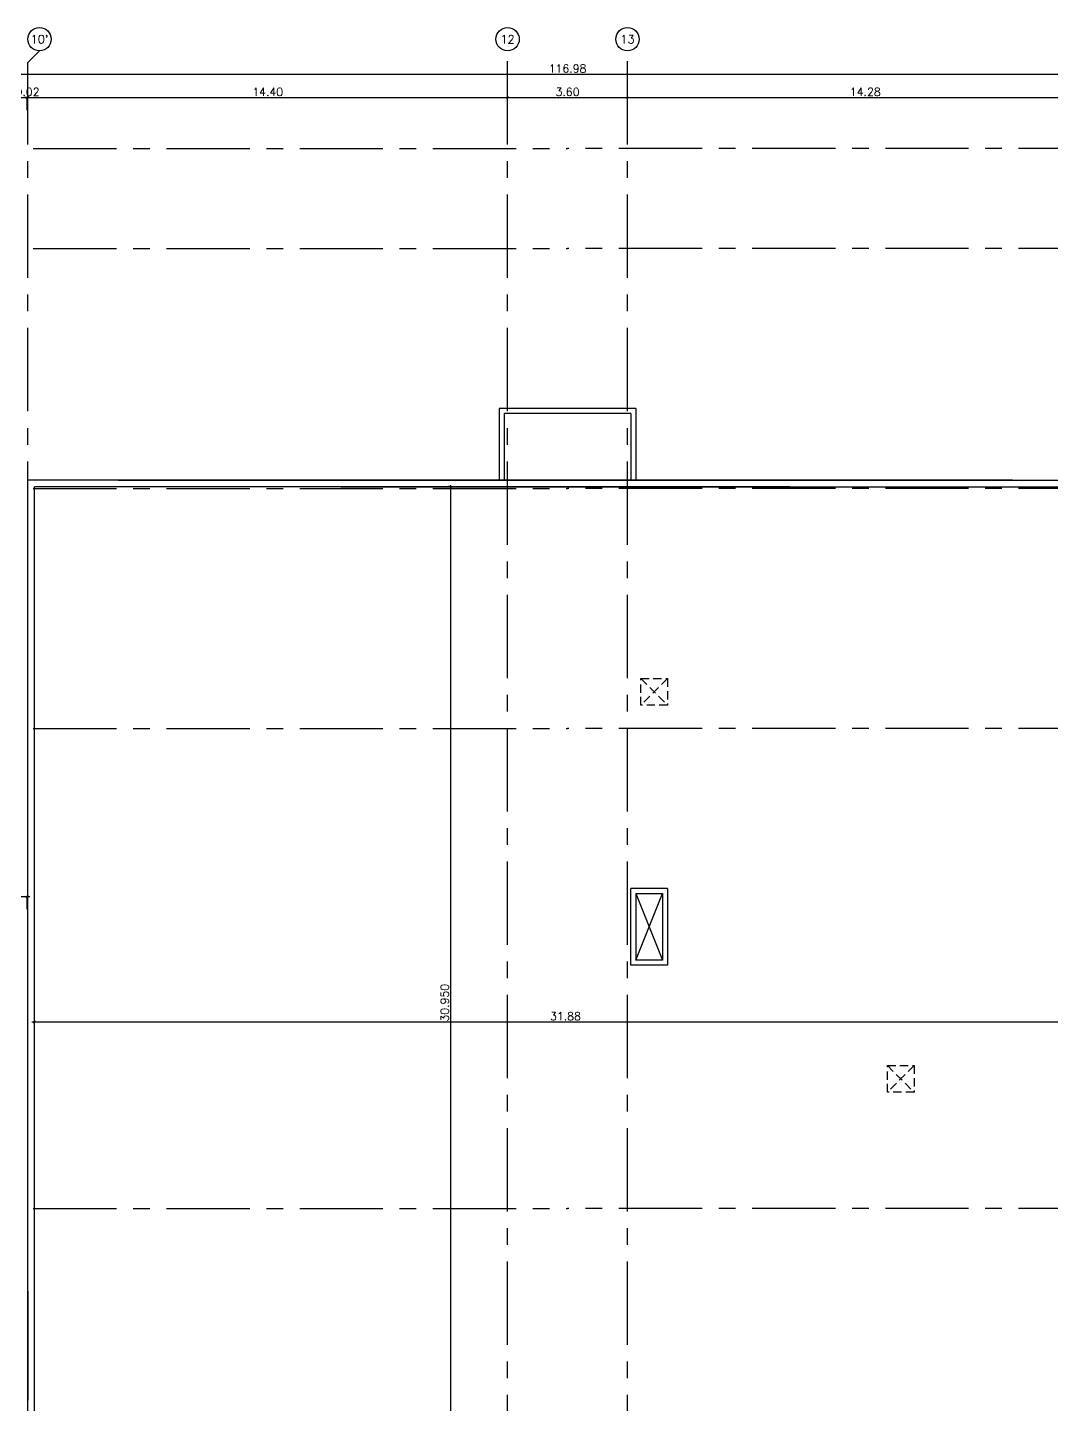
# Model space of a CAD drawing. Extents: x 88808 to 89103, y 39918 to 40001.
# Drawn here: x 89018.2 to 89048.94, y 39959.82 to 40001.13 of the extents above; entities that cross this region are included whole.
import ezdxf
from ezdxf.enums import TextEntityAlignment as Align

# ---------------------------------------------------------------- set-up
doc = ezdxf.new("R2010")
doc.units = 0
doc.header["$MEASUREMENT"] = 0
doc.header["$PDMODE"] = 34
doc.linetypes.add('CENTERX2', pattern=[4, 2.5, -0.5, 0.5, -0.5])
doc.linetypes.add('HIDDEN', pattern=[0.375, 0.25, -0.125])
doc.layers.get('0').update_dxf_attribs({"linetype": 'CONTINUOUS'})
doc.layers.get('DEFPOINTS').update_dxf_attribs({"linetype": 'CONTINUOUS'})
for name, color, linetype in [('AX', 6, 'CONTINUOUS'), ('AX-CR', 2, 'CONTINUOUS'), ('AX-DIM', 4, 'CONTINUOUS'), ('AX-TXT', 2, 'CONTINUOUS'), ('AXES', 11, 'CENTERX2'), ('EJ', 9, 'CONTINUOUS'), ('PROJ-L', 3, 'CONTINUOUS'), ('ROOF', 2, 'CONTINUOUS'), ('SHAFT', 4, 'CONTINUOUS'), ('WALL', 2, 'CONTINUOUS')]:
    doc.layers.add(name, color=color, linetype=linetype)
doc.styles.add('ROMANS', font='ROMANS.shx')
doc.dimstyles.new('DIM-OUT', dxfattribs={"dimscale": 0, "dimtxt": 0.24, "dimasz": 0.08, "dimexe": 0.02, "dimexo": 0.02, "dimgap": 0.05, "dimtad": 1, "dimzin": 0, "dimdsep": 46, "dimtxsty": 'ROMANS', "dimblk1": 'ARCHTICK', "dimblk2": 'ARCHTICK', "dimsah": 1, "dimcen": 0.01, "dimdle": 0.08, "dimclrd": 4, "dimclre": 4, "dimclrt": 2, "dimadec": 0, "dimazin": 0, "dimtp": 2, "dimtm": 2, "dimtfac": 0.114286, "dimtix": 1, "dimtmove": 2, "dimatfit": 3, "dimldrblk": 'ARCHTICK', "dimfxl": 0, "dimtolj": 1, "dimtzin": 0, "dimarcsym": 0})
doc.dimstyles.new('STANDARD in', dxfattribs={"dimtxt": 0.24, "dimasz": 0.1, "dimexe": 0.07, "dimexo": 0.07, "dimgap": 0.05, "dimtad": 1, "dimdec": 3, "dimzin": 0, "dimdsep": 46, "dimtxsty": 'ROMANS', "dimblk": 'ARCHTICK', "dimcen": 0.05, "dimdle": 0.05, "dimclrd": 4, "dimclre": 4, "dimclrt": 2, "dimadec": 0, "dimazin": 0, "dimtfac": 1, "dimtdec": 3, "dimtmove": 2, "dimatfit": 3, "dimfxl": 0, "dimtolj": 1, "dimtzin": 0, "dimarcsym": 0})

# ---------------------------------------------------------------- blocks, each defined once
blk = doc.blocks.new('_ARCHTICK')
at = {"color": 0, "linetype": 'ByBlock', "const_width": 0.15}
blk.add_lwpolyline([(-0.5, -0.5), (0.5, 0.5)], dxfattribs=at)
blk = doc.blocks.new('*D328')
at = {"layer": 'AX-DIM', "color": 4, "linetype": 'Continuous', "lineweight": -2}
for p, q in [((89032.24, 39987.35), (89030.825, 39987.35)), ((89030.895, 39987.4), (89030.895, 39956.35)), ((89031.743, 39956.4), (89030.825, 39956.4))]:
    blk.add_line(p, q, dxfattribs=at)
at = {"layer": 'DEFPOINTS', "color": 0, "linetype": 'Continuous'}
for p in [(89032.31, 39987.35), (89030.895, 39956.4), (89031.813, 39956.4)]:
    blk.add_point(p, dxfattribs=at)
at = {"layer": 'AX-DIM', "color": 4, "linetype": 'Continuous', "lineweight": -2, "xscale": 0.1, "yscale": 0.1, "zscale": 0.1}
for p, rotation in [((89030.895, 39987.35), 90), ((89030.895, 39956.4), 270)]:
    blk.add_blockref('_ARCHTICK', p, dxfattribs=dict(at, rotation=rotation))
at = {"layer": 'AX-DIM', "color": 2, "linetype": 'Continuous', "insert": (89030.725, 39971.875), "char_height": 0.24, "attachment_point": 5, "rotation": 90, "style": 'ROMANS'}
blk.add_mtext('\\A1;30.950', dxfattribs=at)
blk = doc.blocks.new('*D347')
at = {"layer": 'AX-DIM', "color": 4, "lineweight": -2}
for p, q in [((89018.331, 39971.3), (89050.367, 39971.3)), ((89018.411, 39970.92), (89018.411, 39971.32)), ((89050.287, 39970.92), (89050.287, 39971.32))]:
    blk.add_line(p, q, dxfattribs=at)
at = {"layer": 'DEFPOINTS', "color": 0}
for p in [(89050.287, 39971.3), (89018.411, 39970.9), (89050.287, 39970.9)]:
    blk.add_point(p, dxfattribs=at)
at = {"layer": 'AX-DIM', "color": 4, "lineweight": -2, "xscale": 0.08, "yscale": 0.08, "zscale": 0.08, "rotation": 180}
blk.add_blockref('_ARCHTICK', (89018.411, 39971.3), dxfattribs=at)
at = {"layer": 'AX-DIM', "color": 4, "lineweight": -2, "xscale": 0.08, "yscale": 0.08, "zscale": 0.08}
blk.add_blockref('_ARCHTICK', (89050.287, 39971.3), dxfattribs=at)
at = {"layer": 'AX-DIM', "color": 2, "insert": (89034.349, 39971.47), "char_height": 0.24, "attachment_point": 5, "style": 'ROMANS'}
blk.add_mtext('\\A1;31.88', dxfattribs=at)
blk = doc.blocks.new('*D348')
at = {"layer": 'AX-DIM', "color": 4, "lineweight": -2}
for p, q in [((89008.591, 39974.678), (89008.591, 39975.078)), ((89018.191, 39974.678), (89018.191, 39975.078)), ((89008.511, 39975.058), (89018.271, 39975.058))]:
    blk.add_line(p, q, dxfattribs=at)
at = {"layer": 'DEFPOINTS', "color": 0}
for p in [(89008.591, 39974.658), (89018.191, 39975.058), (89018.191, 39974.658)]:
    blk.add_point(p, dxfattribs=at)
at = {"layer": 'AX-DIM', "color": 4, "lineweight": -2, "xscale": 0.08, "yscale": 0.08, "zscale": 0.08, "rotation": 180}
blk.add_blockref('_ARCHTICK', (89008.591, 39975.058), dxfattribs=at)
at = {"layer": 'AX-DIM', "color": 4, "lineweight": -2, "xscale": 0.08, "yscale": 0.08, "zscale": 0.08}
blk.add_blockref('_ARCHTICK', (89018.191, 39975.058), dxfattribs=at)
at = {"layer": 'AX-DIM', "color": 2, "insert": (89013.391, 39975.228), "char_height": 0.24, "attachment_point": 5, "style": 'ROMANS'}
blk.add_mtext('\\A1;9.60', dxfattribs=at)
blk = doc.blocks.new('*D353')
at = {"layer": 'AX-DIM', "color": 4, "lineweight": -2}
for p, q in [((89032.531, 39999.028), (89036.291, 39999.028)), ((89032.611, 39998.648), (89032.611, 39999.048)), ((89036.211, 39998.648), (89036.211, 39999.048))]:
    blk.add_line(p, q, dxfattribs=at)
at = {"layer": 'DEFPOINTS', "color": 0}
for p in [(89036.211, 39999.028), (89032.611, 39998.628), (89036.211, 39998.628)]:
    blk.add_point(p, dxfattribs=at)
at = {"layer": 'AX-DIM', "color": 4, "lineweight": -2, "xscale": 0.08, "yscale": 0.08, "zscale": 0.08, "rotation": 180}
blk.add_blockref('_ARCHTICK', (89032.611, 39999.028), dxfattribs=at)
at = {"layer": 'AX-DIM', "color": 4, "lineweight": -2, "xscale": 0.08, "yscale": 0.08, "zscale": 0.08}
blk.add_blockref('_ARCHTICK', (89036.211, 39999.028), dxfattribs=at)
at = {"layer": 'AX-DIM', "color": 2, "insert": (89034.411, 39999.198), "char_height": 0.24, "attachment_point": 5, "style": 'ROMANS'}
blk.add_mtext('\\A1;3.60', dxfattribs=at)
blk = doc.blocks.new('*D354')
at = {"layer": 'AX-DIM', "color": 4, "lineweight": -2}
for p, q in [((89032.531, 39999.028), (89036.291, 39999.028)), ((89032.611, 39998.648), (89032.611, 39999.048)), ((89036.211, 39998.648), (89036.211, 39999.048))]:
    blk.add_line(p, q, dxfattribs=at)
at = {"layer": 'DEFPOINTS', "color": 0}
for p in [(89036.211, 39999.028), (89032.611, 39998.628), (89036.211, 39998.628)]:
    blk.add_point(p, dxfattribs=at)
at = {"layer": 'AX-DIM', "color": 4, "lineweight": -2, "xscale": 0.08, "yscale": 0.08, "zscale": 0.08, "rotation": 180}
blk.add_blockref('_ARCHTICK', (89032.611, 39999.028), dxfattribs=at)
at = {"layer": 'AX-DIM', "color": 4, "lineweight": -2, "xscale": 0.08, "yscale": 0.08, "zscale": 0.08}
blk.add_blockref('_ARCHTICK', (89036.211, 39999.028), dxfattribs=at)
at = {"layer": 'AX-DIM', "color": 2, "insert": (89034.411, 39999.198), "char_height": 0.24, "attachment_point": 5, "style": 'ROMANS'}
blk.add_mtext('\\A1;3.60', dxfattribs=at)
blk = doc.blocks.new('AXU')
at = {"layer": 'AX-CR'}
blk.add_circle((0, 350), 350, dxfattribs=at)
at = {"layer": 'AX-TXT', "style": 'ROMANS'}
blk.add_attdef('AX', text='', height=250, dxfattribs=at).set_placement((0, 350), align=Align.MIDDLE)
blk = doc.blocks.new('*D355')
at = {"layer": 'AX-DIM', "color": 4, "lineweight": -2}
for p, q in [((89018.191, 39999.028), (89018.111, 39999.028)), ((89018.191, 39998.648), (89018.191, 39999.048)), ((89018.191, 39999.028), (89018.211, 39999.028)), ((89018.211, 39998.648), (89018.211, 39999.048)), ((89018.211, 39999.028), (89018.291, 39999.028))]:
    blk.add_line(p, q, dxfattribs=at)
at = {"layer": 'DEFPOINTS', "color": 0}
for p in [(89018.211, 39999.028), (89018.191, 39998.628), (89018.211, 39998.628)]:
    blk.add_point(p, dxfattribs=at)
at = {"layer": 'AX-DIM', "color": 4, "lineweight": -2, "xscale": 0.08, "yscale": 0.08, "zscale": 0.08}
blk.add_blockref('_ARCHTICK', (89018.191, 39999.028), dxfattribs=at)
at = {"layer": 'AX-DIM', "color": 4, "lineweight": -2, "xscale": 0.08, "yscale": 0.08, "zscale": 0.08, "rotation": 180}
blk.add_blockref('_ARCHTICK', (89018.211, 39999.028), dxfattribs=at)
at = {"layer": 'AX-DIM', "color": 2, "insert": (89018.201, 39999.198), "char_height": 0.24, "attachment_point": 5, "style": 'ROMANS'}
blk.add_mtext('\\A1;0.02', dxfattribs=at)
blk = doc.blocks.new('*D356')
at = {"layer": 'AX-DIM', "color": 4, "lineweight": -2}
for p, q in [((89018.131, 39999.028), (89032.691, 39999.028)), ((89018.211, 39998.648), (89018.211, 39999.048)), ((89032.611, 39998.648), (89032.611, 39999.048))]:
    blk.add_line(p, q, dxfattribs=at)
at = {"layer": 'DEFPOINTS', "color": 0}
for p in [(89032.611, 39999.028), (89018.211, 39998.628), (89032.611, 39998.628)]:
    blk.add_point(p, dxfattribs=at)
at = {"layer": 'AX-DIM', "color": 4, "lineweight": -2, "xscale": 0.08, "yscale": 0.08, "zscale": 0.08, "rotation": 180}
blk.add_blockref('_ARCHTICK', (89018.211, 39999.028), dxfattribs=at)
at = {"layer": 'AX-DIM', "color": 4, "lineweight": -2, "xscale": 0.08, "yscale": 0.08, "zscale": 0.08}
blk.add_blockref('_ARCHTICK', (89032.611, 39999.028), dxfattribs=at)
at = {"layer": 'AX-DIM', "color": 2, "insert": (89025.411, 39999.198), "char_height": 0.24, "attachment_point": 5, "style": 'ROMANS'}
blk.add_mtext('\\A1;14.40', dxfattribs=at)
blk = doc.blocks.new('*D358')
at = {"layer": 'AX-DIM', "color": 4, "lineweight": -2}
for p, q in [((89008.511, 39999.028), (89018.271, 39999.028)), ((89008.591, 39998.648), (89008.591, 39999.048)), ((89018.191, 39998.648), (89018.191, 39999.048))]:
    blk.add_line(p, q, dxfattribs=at)
at = {"layer": 'DEFPOINTS', "color": 0}
for p in [(89018.191, 39999.028), (89008.591, 39998.628), (89018.191, 39998.628)]:
    blk.add_point(p, dxfattribs=at)
at = {"layer": 'AX-DIM', "color": 4, "lineweight": -2, "xscale": 0.08, "yscale": 0.08, "zscale": 0.08, "rotation": 180}
blk.add_blockref('_ARCHTICK', (89008.591, 39999.028), dxfattribs=at)
at = {"layer": 'AX-DIM', "color": 4, "lineweight": -2, "xscale": 0.08, "yscale": 0.08, "zscale": 0.08}
blk.add_blockref('_ARCHTICK', (89018.191, 39999.028), dxfattribs=at)
at = {"layer": 'AX-DIM', "color": 2, "insert": (89013.391, 39999.198), "char_height": 0.24, "attachment_point": 5, "style": 'ROMANS'}
blk.add_mtext('\\A1;9.60', dxfattribs=at)
blk = doc.blocks.new('*D400')
at = {"layer": 'AX-DIM', "color": 4, "lineweight": -2}
for p, q in [((89036.131, 39999.028), (89050.567, 39999.028)), ((89036.211, 39998.648), (89036.211, 39999.048)), ((89050.487, 39998.648), (89050.487, 39999.048))]:
    blk.add_line(p, q, dxfattribs=at)
at = {"layer": 'DEFPOINTS', "color": 0}
for p in [(89050.487, 39999.028), (89036.211, 39998.628), (89050.487, 39998.628)]:
    blk.add_point(p, dxfattribs=at)
at = {"layer": 'AX-DIM', "color": 4, "lineweight": -2, "xscale": 0.08, "yscale": 0.08, "zscale": 0.08, "rotation": 180}
blk.add_blockref('_ARCHTICK', (89036.211, 39999.028), dxfattribs=at)
at = {"layer": 'AX-DIM', "color": 4, "lineweight": -2, "xscale": 0.08, "yscale": 0.08, "zscale": 0.08}
blk.add_blockref('_ARCHTICK', (89050.487, 39999.028), dxfattribs=at)
at = {"layer": 'AX-DIM', "color": 2, "insert": (89043.349, 39999.198), "char_height": 0.24, "attachment_point": 5, "style": 'ROMANS'}
blk.add_mtext('\\A1;14.28', dxfattribs=at)
blk = doc.blocks.new('*D401')
at = {"layer": 'AX-DIM', "color": 4, "lineweight": -2}
for p, q in [((89032.531, 39999.028), (89036.291, 39999.028)), ((89032.611, 39998.648), (89032.611, 39999.048)), ((89036.211, 39998.648), (89036.211, 39999.048))]:
    blk.add_line(p, q, dxfattribs=at)
at = {"layer": 'DEFPOINTS', "color": 0}
for p in [(89036.211, 39999.028), (89032.611, 39998.628), (89036.211, 39998.628)]:
    blk.add_point(p, dxfattribs=at)
at = {"layer": 'AX-DIM', "color": 4, "lineweight": -2, "xscale": 0.08, "yscale": 0.08, "zscale": 0.08, "rotation": 180}
blk.add_blockref('_ARCHTICK', (89032.611, 39999.028), dxfattribs=at)
at = {"layer": 'AX-DIM', "color": 4, "lineweight": -2, "xscale": 0.08, "yscale": 0.08, "zscale": 0.08}
blk.add_blockref('_ARCHTICK', (89036.211, 39999.028), dxfattribs=at)
at = {"layer": 'AX-DIM', "color": 2, "insert": (89034.411, 39999.198), "char_height": 0.24, "attachment_point": 5, "style": 'ROMANS'}
blk.add_mtext('\\A1;3.60', dxfattribs=at)
blk = doc.blocks.new('*D405')
at = {"layer": 'AX-DIM', "color": 4, "lineweight": -2}
for p, q in [((88975.841, 39999.728), (89092.981, 39999.728)), ((88975.921, 39999.348), (88975.921, 39999.748)), ((89092.901, 39987.57), (89092.901, 39999.748))]:
    blk.add_line(p, q, dxfattribs=at)
at = {"layer": 'DEFPOINTS', "color": 0}
for p in [(89092.901, 39999.728), (88975.921, 39999.328), (89092.901, 39987.55)]:
    blk.add_point(p, dxfattribs=at)
at = {"layer": 'AX-DIM', "color": 4, "lineweight": -2, "xscale": 0.08, "yscale": 0.08, "zscale": 0.08, "rotation": 180}
blk.add_blockref('_ARCHTICK', (88975.921, 39999.728), dxfattribs=at)
at = {"layer": 'AX-DIM', "color": 4, "lineweight": -2, "xscale": 0.08, "yscale": 0.08, "zscale": 0.08}
blk.add_blockref('_ARCHTICK', (89092.901, 39999.728), dxfattribs=at)
at = {"layer": 'AX-DIM', "color": 2, "insert": (89034.411, 39999.898), "char_height": 0.24, "attachment_point": 5, "style": 'ROMANS'}
blk.add_mtext('\\A1;116.98', dxfattribs=at)
blk = doc.blocks.new('*D406')
at = {"layer": 'AX-DIM', "color": 4, "lineweight": -2}
for p, q in [((89032.531, 39999.028), (89036.291, 39999.028)), ((89032.611, 39998.648), (89032.611, 39999.048)), ((89036.211, 39998.648), (89036.211, 39999.048))]:
    blk.add_line(p, q, dxfattribs=at)
at = {"layer": 'DEFPOINTS', "color": 0}
for p in [(89036.211, 39999.028), (89032.611, 39998.628), (89036.211, 39998.628)]:
    blk.add_point(p, dxfattribs=at)
at = {"layer": 'AX-DIM', "color": 4, "lineweight": -2, "xscale": 0.08, "yscale": 0.08, "zscale": 0.08, "rotation": 180}
blk.add_blockref('_ARCHTICK', (89032.611, 39999.028), dxfattribs=at)
at = {"layer": 'AX-DIM', "color": 4, "lineweight": -2, "xscale": 0.08, "yscale": 0.08, "zscale": 0.08}
blk.add_blockref('_ARCHTICK', (89036.211, 39999.028), dxfattribs=at)
at = {"layer": 'AX-DIM', "color": 2, "insert": (89034.411, 39999.198), "char_height": 0.24, "attachment_point": 5, "style": 'ROMANS'}
blk.add_mtext('\\A1;3.60', dxfattribs=at)

msp = doc.modelspace()

# ---------------------------------------------------------------- linework, layer by layer
at = {"layer": 'AX-DIM'}
for p, q in [((89034.3313, 39999.7279), (89037.6755, 39999.7279)), ((89036.2113, 39999.0279), (89037.6755, 39999.0279))]:
    msp.add_line(p, q, dxfattribs=at)
at = {"layer": 'AXES'}
for p, q in [((89018.2113, 40000.0779), (89018.5613, 40000.4279)), ((89032.6113, 39921.6153), (89032.6113, 40000.4279)), ((89036.2113, 39921.6153), (89036.2113, 40000.4279)), ((89018.2113, 39921.6153), (89018.2113, 40000.0779)), ((88966.3713, 39997.4996), (89034.4113, 39997.4996)), ((89102.4513, 39997.4996), (89034.4113, 39997.4996)), ((88966.3713, 39994.4996), (89034.4113, 39994.4996)), ((89102.4513, 39994.4996), (89034.4113, 39994.4996)), ((88966.3713, 39987.2996), (89034.4113, 39987.2996)), ((89102.4513, 39987.2996), (89034.4113, 39987.2996)), ((88966.3713, 39980.0996), (89034.4113, 39980.0996)), ((89102.4513, 39980.0996), (89034.4113, 39980.0996)), ((88966.3713, 39965.6996), (89034.4113, 39965.6996)), ((89102.4513, 39965.6996), (89034.4113, 39965.6996))]:
    msp.add_line(p, q, dxfattribs=at)
at = {"layer": 'EJ'}
for p, q in [((89018.2113, 39929.2341), (89018.2113, 39987.5496)), ((89018.2113, 39928.2296), (89018.2113, 39987.5496)), ((89018.2113, 39977.4996), (89018.2113, 39979.7496)), ((89018.2113, 39965.9496), (89018.2113, 39977.4996))]:
    msp.add_line(p, q, dxfattribs=at)
at = {"layer": 'EJ', "color": 8}
for p, q in [((89018.2113, 39959.9996), (89018.2113, 39965.2496)), ((89018.2113, 39963.2246), (89018.2113, 39959.9496))]:
    msp.add_line(p, q, dxfattribs=at)
at = {"layer": 'PROJ-L', "linetype": 'Continuous'}
for p, q in [((89032.3613, 39989.6996), (89032.3613, 39987.5496)), ((89036.4613, 39989.6996), (89032.3613, 39989.6996)), ((89036.4613, 39989.6996), (89032.3613, 39989.6996)), ((89032.3613, 39989.6996), (89032.3613, 39987.5496)), ((89032.5113, 39989.5496), (89032.5113, 39987.5496)), ((89036.3113, 39989.5496), (89032.5113, 39989.5496)), ((89036.3113, 39989.5496), (89032.5113, 39989.5496)), ((89032.5113, 39989.5496), (89032.5113, 39987.5496)), ((89036.3113, 39989.5496), (89036.3113, 39987.5496)), ((89036.3113, 39989.5496), (89036.3113, 39987.5496)), ((89036.4613, 39989.6996), (89036.4613, 39987.5496)), ((89036.4613, 39989.6996), (89036.4613, 39987.5496))]:
    msp.add_line(p, q, dxfattribs=at)
at = {"layer": 'ROOF'}
for p, q in [((89047.766, 39987.5496), (89018.2113, 39987.5496)), ((89020.9324, 39987.5496), (89051.6521, 39987.5496)), ((89041.091, 39987.3496), (89018.4113, 39987.3496)), ((89018.4113, 39929.2341), (89018.4113, 39987.3496)), ((89027.6074, 39987.3496), (89050.2871, 39987.3496))]:
    msp.add_line(p, q, dxfattribs=at)
at = {"layer": 'SHAFT', "linetype": 'HIDDEN'}
for p, q in [((89037.4113, 39981.5996), (89036.6113, 39980.7996)), ((89036.6113, 39981.5996), (89037.4113, 39980.7996)), ((89044.8113, 39969.9896), (89044.0113, 39969.1896)), ((89044.0113, 39969.9896), (89044.8113, 39969.1896))]:
    msp.add_line(p, q, dxfattribs=at)
at = {"layer": 'SHAFT'}
for p, q in [((89036.4613, 39975.1496), (89037.2613, 39973.1496)), ((89036.4613, 39973.1496), (89037.2613, 39975.1496))]:
    msp.add_line(p, q, dxfattribs=at)
at = {"layer": 'SHAFT', "linetype": 'HIDDEN'}
for points in [[(89036.6113, 39981.5996), (89037.4113, 39981.5996), (89037.4113, 39980.7996), (89036.6113, 39980.7996)], [(89044.0113, 39969.9896), (89044.8113, 39969.9896), (89044.8113, 39969.1896), (89044.0113, 39969.1896)]]:
    msp.add_lwpolyline(points, close=True, dxfattribs=at)
at = {"layer": 'WALL'}
for p, q in [((89036.3113, 39972.9996), (89036.3113, 39975.2996)), ((89037.4113, 39975.2996), (89036.3113, 39975.2996)), ((89036.4613, 39975.1496), (89037.2613, 39975.1496)), ((89036.4613, 39975.1496), (89036.4613, 39973.1496)), ((89037.2613, 39975.1496), (89037.2613, 39973.1496)), ((89037.4113, 39975.2996), (89037.4113, 39972.9996)), ((89037.2613, 39973.1496), (89036.4613, 39973.1496)), ((89037.4113, 39972.9996), (89036.3113, 39972.9996))]:
    msp.add_line(p, q, dxfattribs=at)

# ---------------------------------------------------------------- block references
at = {"layer": 'AX', "xscale": 0.001000000003841706, "yscale": 0.000999999996565748, "zscale": 0.001}
for p, values in [((89018.5613, 40000.4279), {'AX': "10'"}), ((89032.6113, 40000.4279), {'AX': '12'}), ((89032.6113, 40000.4279), {'AX': '12'}), ((89036.2113, 40000.4279), {'AX': '13'}), ((89036.2113, 40000.4279), {'AX': '13'})]:
    msp.add_blockref('AXU', p, dxfattribs=at).add_auto_attribs(values)
at = {"layer": 'AXES', "xscale": 0.001000000003841706, "yscale": 0.000999999996565748, "zscale": 0.001}
for p, values in [((89032.6113, 40000.4279), {'AX': '12'}), ((89032.6113, 40000.4279), {'AX': '12'}), ((89036.2113, 40000.4279), {'AX': '13'}), ((89036.2113, 40000.4279), {'AX': '13'})]:
    msp.add_blockref('AXU', p, dxfattribs=at).add_auto_attribs(values)

# ---------------------------------------------------------------- dimensions: what is measured, and where the dimension line sits
at = {"layer": 'AX-DIM'}
for base, p1, p2, picture, middle in [((89092.9013, 39999.7279), (88975.9213, 39999.3279), (89092.9013, 39987.5496), '*D405', (89034.4113, 39999.8979)), ((89018.1913, 39999.0279), (89008.5913, 39998.6279), (89018.1913, 39998.6279), '*D358', (89013.3913, 39999.1979)), ((89018.2113, 39999.0279), (89018.1913, 39998.6279), (89018.2113, 39998.6279), '*D355', (89018.2013, 39999.1979)), ((89032.6113, 39999.0279), (89018.2113, 39998.6279), (89032.6113, 39998.6279), '*D356', (89025.4113, 39999.1979)), ((89036.2113, 39999.0279), (89032.6113, 39998.6279), (89036.2113, 39998.6279), '*D353', (89034.4113, 39999.1979)), ((89036.2113, 39999.0279), (89032.6113, 39998.6279), (89036.2113, 39998.6279), '*D354', (89034.4113, 39999.1979)), ((89036.2113, 39999.0279), (89032.6113, 39998.6279), (89036.2113, 39998.6279), '*D401', (89034.4113, 39999.1979)), ((89036.2113, 39999.0279), (89032.6113, 39998.6279), (89036.2113, 39998.6279), '*D406', (89034.4113, 39999.1979)), ((89050.4871, 39999.0279), (89036.2113, 39998.6279), (89050.4871, 39998.6279), '*D400', (89043.3492, 39999.1979)), ((89018.1913, 39975.0576), (89008.5913, 39974.6576), (89018.1913, 39974.6576), '*D348', (89013.3913, 39975.2276)), ((89050.2871, 39971.2997), (89018.4113, 39970.8997), (89050.2871, 39970.8997), '*D347', (89034.3492, 39971.4697))]:
    dim = msp.add_linear_dim(base=base, p1=p1, p2=p2, dimstyle='DIM-OUT', override={"dimscale": 1}, dxfattribs=at)
    dim.commit()
    dim.dimension.update_dxf_attribs({"geometry": picture, "text_midpoint": middle})
at = {"layer": 'AX-DIM', "linetype": 'Continuous'}
dim = msp.add_linear_dim(base=(89030.895, 39956.3996), p1=(89032.3104, 39987.3496), p2=(89031.8125, 39956.3996), angle=90, dimstyle='STANDARD in', dxfattribs=at)
dim.commit()
dim.dimension.update_dxf_attribs({"geometry": '*D328', "text_midpoint": (89030.725, 39971.8746)})

doc.saveas('drawing.dxf')
